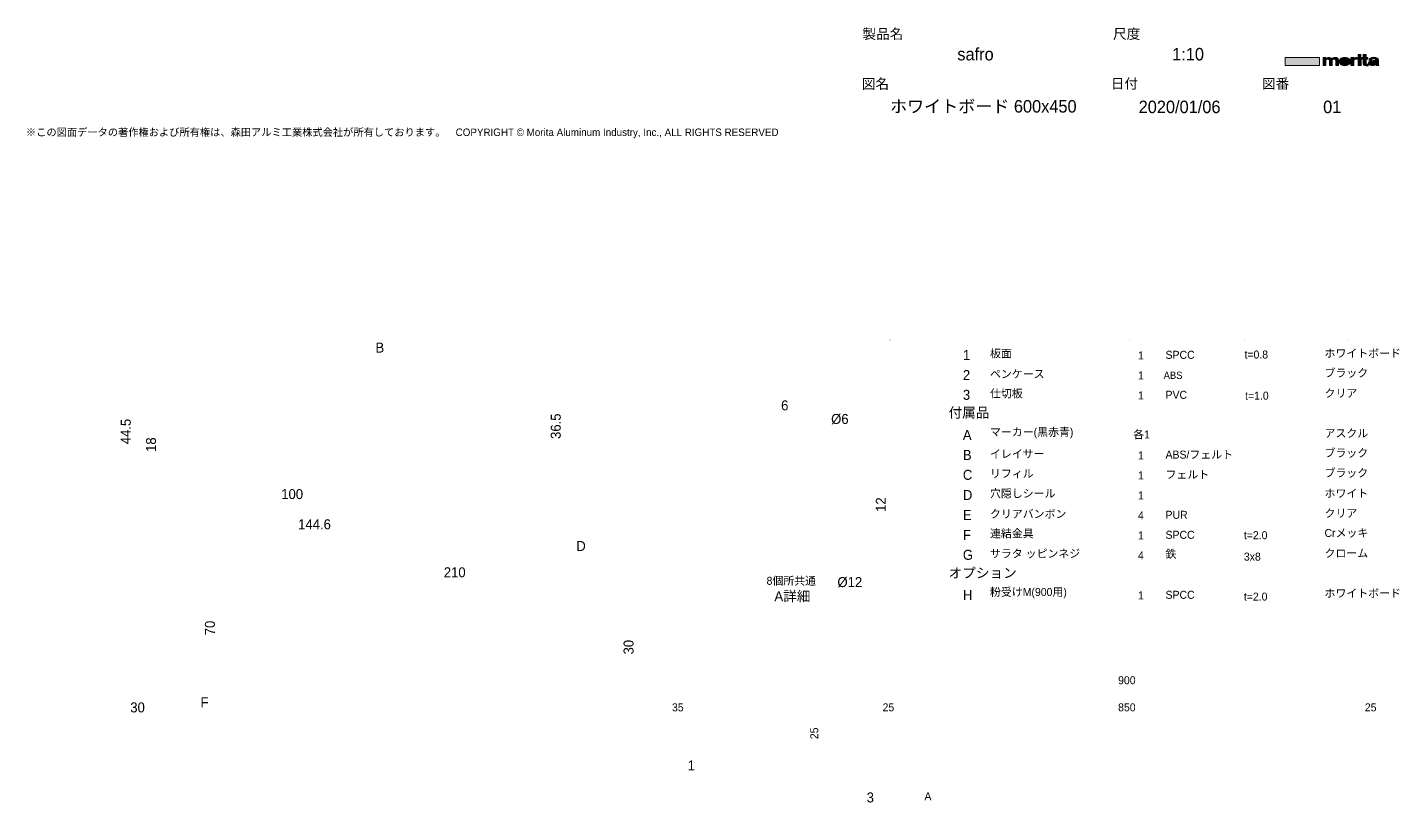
# Model space of a CAD drawing. Header units: millimetres. Extents: x 73 to 350, y -821 to 519.
# Drawn here: x 72.6 to 346.8, y 196.1 to 351.1 of the extents above; entities that cross this region are included whole.
import ezdxf

# ---------------------------------------------------------------- set-up
doc = ezdxf.new("R2010")
doc.units = ezdxf.units.MM
doc.header["$MEASUREMENT"] = 0
doc.layers.add('_U+672C_U+4F53', color=7, linetype='Continuous')

# ---------------------------------------------------------------- blocks, each defined once
blk = doc.blocks.new('block 57')
at = {"color": 7, "insert": (72.28, 328.98), "char_height": 1.49914, "attachment_point": 7}
blk.add_mtext('\\fMS PGothic|b0|i0|c0|p34;\\W1;※この図面データの著作権および所有権は、森田アルミ工業株式会社が所有しております。\u3000COPYRIGHT © Morita Aluminum Industry, Inc., ALL RIGHTS RESERVED', dxfattribs=at)
blk = doc.blocks.new('block 58')
at = {"color": 7, "insert": (289.56, 348.63), "char_height": 2, "attachment_point": 7}
blk.add_mtext('\\fMS PGothic|b0|i0|c0|p34;\\W1;尺度', dxfattribs=at)
blk = doc.blocks.new('block 59')
at = {"color": 7, "insert": (289.12, 338.69), "char_height": 2, "attachment_point": 7}
blk.add_mtext('\\fMS PGothic|b0|i0|c0|p34;\\W1;日付', dxfattribs=at)
blk = doc.blocks.new('block 60')
at = {"color": 7, "insert": (319.34, 338.67), "char_height": 2, "attachment_point": 7}
blk.add_mtext('\\fMS PGothic|b0|i0|c0|p34;\\W1;図番', dxfattribs=at)
blk = doc.blocks.new('block 61')
at = {"color": 7, "insert": (239.34, 338.65), "char_height": 2, "attachment_point": 7}
blk.add_mtext('\\fMS PGothic|b0|i0|c0|p34;\\W1;図名', dxfattribs=at)
blk = doc.blocks.new('block 62')
at = {"color": 7, "insert": (239.47, 348.63), "char_height": 2, "attachment_point": 7}
blk.add_mtext('\\fMS PGothic|b0|i0|c0|p34;\\W1;製品名', dxfattribs=at)
blk = doc.blocks.new('block 63')
at = {"color": 7, "insert": (301.38, 344.51), "char_height": 2.5, "attachment_point": 7}
blk.add_mtext('\\fMS PGothic|b0|i0|c0|p34;\\W1;1:10', dxfattribs=at)
blk = doc.blocks.new('block 64')
at = {"color": 7, "insert": (294.68, 333.97), "char_height": 2.5, "attachment_point": 7}
blk.add_mtext('\\fMS PGothic|b0|i0|c0|p34;\\W1;2020/01/06', dxfattribs=at)
blk = doc.blocks.new('block 65')
at = {"color": 7, "insert": (331.56, 333.97), "char_height": 2.5, "attachment_point": 7}
blk.add_mtext('\\fMS PGothic|b0|i0|c0|p34;\\W1;01', dxfattribs=at)
blk = doc.blocks.new('block 66')
at = {"color": 7, "insert": (258.44, 344.52), "char_height": 2.5, "attachment_point": 7}
blk.add_mtext('\\fMS PGothic|b0|i0|c0|p34;\\W1;safro', dxfattribs=at)
blk = doc.blocks.new('block 67')
at = {"color": 7, "insert": (244.99, 333.97), "char_height": 2.4977, "attachment_point": 7}
blk.add_mtext('\\fMS PGothic|b0|i0|c0|p34;\\W1;ホワイトボード 600x450', dxfattribs=at)
blk = doc.blocks.new('block 68')
at = {"layer": '_U+672C_U+4F53', "color": 7, "insert": (256.68, 240.89), "char_height": 2, "attachment_point": 7}
blk.add_mtext('\\fMS PGothic|b0|i0|c0|p34;\\W1;オプション', dxfattribs=at)
blk = doc.blocks.new('block 69')
at = {"layer": '_U+672C_U+4F53', "color": 7, "insert": (220.31, 239.48), "char_height": 1.6, "attachment_point": 7}
blk.add_mtext('\\fMS PGothic|b0|i0|c0|p34;\\W1;8個所共通', dxfattribs=at)
blk = doc.blocks.new('block 70')
at = {"layer": '_U+672C_U+4F53', "color": 7, "insert": (294.55, 236.74), "char_height": 1.6, "attachment_point": 7}
blk.add_mtext('\\fMS PGothic|b0|i0|c0|p34;\\W1;1', dxfattribs=at)
blk = doc.blocks.new('block 71')
at = {"layer": '_U+672C_U+4F53', "color": 7, "insert": (331.84, 237.07), "char_height": 1.6, "attachment_point": 7}
blk.add_mtext('\\fMS PGothic|b0|i0|c0|p34;\\W1;ホワイトボード', dxfattribs=at)
blk = doc.blocks.new('block 72')
at = {"layer": '_U+672C_U+4F53', "color": 7, "insert": (315.72, 236.48), "char_height": 1.6, "attachment_point": 7}
blk.add_mtext('\\fMS PGothic|b0|i0|c0|p34;\\W1;t=2.0', dxfattribs=at)
blk = doc.blocks.new('block 73')
at = {"layer": '_U+672C_U+4F53', "color": 7, "insert": (300.06, 236.84), "char_height": 1.6, "attachment_point": 7}
blk.add_mtext('\\fMS PGothic|b0|i0|c0|p34;\\W1;SPCC', dxfattribs=at)
blk = doc.blocks.new('block 74')
at = {"layer": '_U+672C_U+4F53', "color": 7, "insert": (264.97, 236.94), "char_height": 1.6, "attachment_point": 7}
blk.add_mtext('\\fMS PGothic|b0|i0|c0|p34;\\W1;粉受けM(900用)', dxfattribs=at)
blk = doc.blocks.new('block 75')
at = {"layer": '_U+672C_U+4F53', "color": 7, "insert": (259.55, 236.63), "char_height": 2, "attachment_point": 7}
blk.add_mtext('\\fMS PGothic|b0|i0|c0|p34;\\W1;H', dxfattribs=at)
blk = doc.blocks.new('block 76')
at = {"layer": '_U+672C_U+4F53', "color": 7, "insert": (315.96, 276.67), "char_height": 1.6, "attachment_point": 7}
blk.add_mtext('\\fMS PGothic|b0|i0|c0|p34;\\W1;t=1.0', dxfattribs=at)
blk = doc.blocks.new('block 77')
at = {"layer": '_U+672C_U+4F53', "color": 7, "insert": (300.06, 244.84), "char_height": 1.6, "attachment_point": 7}
blk.add_mtext('\\fMS PGothic|b0|i0|c0|p34;\\W1;鉄', dxfattribs=at)
blk = doc.blocks.new('block 78')
at = {"layer": '_U+672C_U+4F53', "color": 7, "insert": (331.84, 257.07), "char_height": 1.6, "attachment_point": 7}
blk.add_mtext('\\fMS PGothic|b0|i0|c0|p34;\\W1;ホワイト', dxfattribs=at)
blk = doc.blocks.new('block 79')
at = {"layer": '_U+672C_U+4F53', "color": 7, "insert": (331.84, 269.07), "char_height": 1.6, "attachment_point": 7}
blk.add_mtext('\\fMS PGothic|b0|i0|c0|p34;\\W1;アスクル', dxfattribs=at)
blk = doc.blocks.new('block 80')
at = {"layer": '_U+672C_U+4F53', "color": 7, "insert": (331.84, 261.07), "char_height": 1.6, "attachment_point": 7}
blk.add_mtext('\\fMS PGothic|b0|i0|c0|p34;\\W1;ブラック', dxfattribs=at)
blk = doc.blocks.new('block 81')
at = {"layer": '_U+672C_U+4F53', "color": 7, "insert": (331.84, 265.07), "char_height": 1.6, "attachment_point": 7}
blk.add_mtext('\\fMS PGothic|b0|i0|c0|p34;\\W1;ブラック', dxfattribs=at)
blk = doc.blocks.new('block 82')
at = {"layer": '_U+672C_U+4F53', "color": 7, "insert": (331.84, 281.07), "char_height": 1.6, "attachment_point": 7}
blk.add_mtext('\\fMS PGothic|b0|i0|c0|p34;\\W1;ブラック', dxfattribs=at)
blk = doc.blocks.new('block 83')
at = {"layer": '_U+672C_U+4F53', "color": 7, "insert": (331.84, 285.07), "char_height": 1.6, "attachment_point": 7}
blk.add_mtext('\\fMS PGothic|b0|i0|c0|p34;\\W1;ホワイトボード', dxfattribs=at)
blk = doc.blocks.new('block 84')
at = {"layer": '_U+672C_U+4F53', "color": 7, "insert": (315.72, 244.48), "char_height": 1.6, "attachment_point": 7}
blk.add_mtext('\\fMS PGothic|b0|i0|c0|p34;\\W1;3x8', dxfattribs=at)
blk = doc.blocks.new('block 85')
at = {"layer": '_U+672C_U+4F53', "color": 7, "insert": (315.72, 248.76), "char_height": 1.6, "attachment_point": 7}
blk.add_mtext('\\fMS PGothic|b0|i0|c0|p34;\\W1;t=2.0', dxfattribs=at)
blk = doc.blocks.new('block 86')
at = {"layer": '_U+672C_U+4F53', "color": 7, "insert": (331.84, 245.07), "char_height": 1.6, "attachment_point": 7}
blk.add_mtext('\\fMS PGothic|b0|i0|c0|p34;\\W1;クローム', dxfattribs=at)
blk = doc.blocks.new('block 87')
at = {"layer": '_U+672C_U+4F53', "color": 7, "insert": (331.84, 249.07), "char_height": 1.6, "attachment_point": 7}
blk.add_mtext('\\fMS PGothic|b0|i0|c0|p34;\\W1;Crメッキ', dxfattribs=at)
blk = doc.blocks.new('block 88')
at = {"layer": '_U+672C_U+4F53', "color": 7, "insert": (315.84, 284.9), "char_height": 1.6, "attachment_point": 7}
blk.add_mtext('\\fMS PGothic|b0|i0|c0|p34;\\W1;t=0.8', dxfattribs=at)
blk = doc.blocks.new('block 89')
at = {"layer": '_U+672C_U+4F53', "color": 7, "insert": (300.06, 248.84), "char_height": 1.6, "attachment_point": 7}
blk.add_mtext('\\fMS PGothic|b0|i0|c0|p34;\\W1;SPCC', dxfattribs=at)
blk = doc.blocks.new('block 90')
at = {"layer": '_U+672C_U+4F53', "color": 7, "insert": (331.84, 253.07), "char_height": 1.6, "attachment_point": 7}
blk.add_mtext('\\fMS PGothic|b0|i0|c0|p34;\\W1;クリア', dxfattribs=at)
blk = doc.blocks.new('block 91')
at = {"layer": '_U+672C_U+4F53', "color": 7, "insert": (331.84, 277.07), "char_height": 1.6, "attachment_point": 7}
blk.add_mtext('\\fMS PGothic|b0|i0|c0|p34;\\W1;クリア', dxfattribs=at)
blk = doc.blocks.new('block 92')
at = {"layer": '_U+672C_U+4F53', "color": 7, "insert": (300.06, 252.84), "char_height": 1.6, "attachment_point": 7}
blk.add_mtext('\\fMS PGothic|b0|i0|c0|p34;\\W1;PUR', dxfattribs=at)
blk = doc.blocks.new('block 93')
at = {"layer": '_U+672C_U+4F53', "color": 7, "insert": (300.06, 260.84), "char_height": 1.6, "attachment_point": 7}
blk.add_mtext('\\fMS PGothic|b0|i0|c0|p34;\\W1;フェルト', dxfattribs=at)
blk = doc.blocks.new('block 94')
at = {"layer": '_U+672C_U+4F53', "color": 7, "insert": (300.06, 264.84), "char_height": 1.6, "attachment_point": 7}
blk.add_mtext('\\fMS PGothic|b0|i0|c0|p34;\\W1;ABS/フェルト', dxfattribs=at)
blk = doc.blocks.new('block 95')
at = {"layer": '_U+672C_U+4F53', "color": 7, "insert": (294.55, 244.74), "char_height": 1.6, "attachment_point": 7}
blk.add_mtext('\\fMS PGothic|b0|i0|c0|p34;\\W1;4', dxfattribs=at)
blk = doc.blocks.new('block 96')
at = {"layer": '_U+672C_U+4F53', "color": 7, "insert": (294.55, 248.74), "char_height": 1.6, "attachment_point": 7}
blk.add_mtext('\\fMS PGothic|b0|i0|c0|p34;\\W1;1', dxfattribs=at)
blk = doc.blocks.new('block 97')
at = {"layer": '_U+672C_U+4F53', "color": 7, "insert": (294.55, 252.74), "char_height": 1.6, "attachment_point": 7}
blk.add_mtext('\\fMS PGothic|b0|i0|c0|p34;\\W1;4', dxfattribs=at)
blk = doc.blocks.new('block 98')
at = {"layer": '_U+672C_U+4F53', "color": 7, "insert": (294.55, 256.74), "char_height": 1.6, "attachment_point": 7}
blk.add_mtext('\\fMS PGothic|b0|i0|c0|p34;\\W1;1', dxfattribs=at)
blk = doc.blocks.new('block 99')
at = {"layer": '_U+672C_U+4F53', "color": 7, "insert": (294.55, 260.74), "char_height": 1.6, "attachment_point": 7}
blk.add_mtext('\\fMS PGothic|b0|i0|c0|p34;\\W1;1', dxfattribs=at)
blk = doc.blocks.new('block 100')
at = {"layer": '_U+672C_U+4F53', "color": 7, "insert": (294.55, 264.74), "char_height": 1.6, "attachment_point": 7}
blk.add_mtext('\\fMS PGothic|b0|i0|c0|p34;\\W1;1', dxfattribs=at)
blk = doc.blocks.new('block 101')
at = {"layer": '_U+672C_U+4F53', "color": 7, "insert": (293.6, 268.74), "char_height": 1.6, "attachment_point": 7}
blk.add_mtext('\\fMS PGothic|b0|i0|c0|p34;\\W1;各1', dxfattribs=at)
blk = doc.blocks.new('block 102')
at = {"layer": '_U+672C_U+4F53', "color": 7, "insert": (259.55, 244.63), "char_height": 2, "attachment_point": 7}
blk.add_mtext('\\fMS PGothic|b0|i0|c0|p34;\\W1;G', dxfattribs=at)
blk = doc.blocks.new('block 103')
at = {"layer": '_U+672C_U+4F53', "color": 7, "insert": (259.55, 248.63), "char_height": 2, "attachment_point": 7}
blk.add_mtext('\\fMS PGothic|b0|i0|c0|p34;\\W1;F', dxfattribs=at)
blk = doc.blocks.new('block 104')
at = {"layer": '_U+672C_U+4F53', "color": 7, "insert": (264.97, 244.94), "char_height": 1.6, "attachment_point": 7}
blk.add_mtext('\\fMS PGothic|b0|i0|c0|p34;\\W1;サラタ ッピンネジ', dxfattribs=at)
blk = doc.blocks.new('block 105')
at = {"layer": '_U+672C_U+4F53', "color": 7, "insert": (264.97, 248.94), "char_height": 1.6, "attachment_point": 7}
blk.add_mtext('\\fMS PGothic|b0|i0|c0|p34;\\W1;連結金具', dxfattribs=at)
blk = doc.blocks.new('block 106')
at = {"layer": '_U+672C_U+4F53', "color": 7, "insert": (259.55, 252.63), "char_height": 2, "attachment_point": 7}
blk.add_mtext('\\fMS PGothic|b0|i0|c0|p34;\\W1;E', dxfattribs=at)
blk = doc.blocks.new('block 107')
at = {"layer": '_U+672C_U+4F53', "color": 7, "insert": (259.55, 256.63), "char_height": 2, "attachment_point": 7}
blk.add_mtext('\\fMS PGothic|b0|i0|c0|p34;\\W1;D', dxfattribs=at)
blk = doc.blocks.new('block 108')
at = {"layer": '_U+672C_U+4F53', "color": 7, "insert": (259.55, 260.63), "char_height": 2, "attachment_point": 7}
blk.add_mtext('\\fMS PGothic|b0|i0|c0|p34;\\W1;C', dxfattribs=at)
blk = doc.blocks.new('block 109')
at = {"layer": '_U+672C_U+4F53', "color": 7, "insert": (264.97, 252.94), "char_height": 1.6, "attachment_point": 7}
blk.add_mtext('\\fMS PGothic|b0|i0|c0|p34;\\W1;クリアバンボン', dxfattribs=at)
blk = doc.blocks.new('block 110')
at = {"layer": '_U+672C_U+4F53', "color": 7, "insert": (264.97, 256.94), "char_height": 1.6, "attachment_point": 7}
blk.add_mtext('\\fMS PGothic|b0|i0|c0|p34;\\W1;穴隠しシール', dxfattribs=at)
blk = doc.blocks.new('block 111')
at = {"layer": '_U+672C_U+4F53', "color": 7, "insert": (264.97, 260.94), "char_height": 1.6, "attachment_point": 7}
blk.add_mtext('\\fMS PGothic|b0|i0|c0|p34;\\W1;リフィル', dxfattribs=at)
blk = doc.blocks.new('block 112')
at = {"layer": '_U+672C_U+4F53', "color": 7, "insert": (264.97, 264.94), "char_height": 1.6, "attachment_point": 7}
blk.add_mtext('\\fMS PGothic|b0|i0|c0|p34;\\W1;イレイサー', dxfattribs=at)
blk = doc.blocks.new('block 113')
at = {"layer": '_U+672C_U+4F53', "color": 7, "insert": (259.55, 264.63), "char_height": 2, "attachment_point": 7}
blk.add_mtext('\\fMS PGothic|b0|i0|c0|p34;\\W1;B', dxfattribs=at)
blk = doc.blocks.new('block 114')
at = {"layer": '_U+672C_U+4F53', "color": 7, "insert": (264.97, 268.94), "char_height": 1.6, "attachment_point": 7}
blk.add_mtext('\\fMS PGothic|b0|i0|c0|p34;\\W1;マーカー(黒赤青)', dxfattribs=at)
blk = doc.blocks.new('block 115')
at = {"layer": '_U+672C_U+4F53', "color": 7, "insert": (259.55, 268.63), "char_height": 2, "attachment_point": 7}
blk.add_mtext('\\fMS PGothic|b0|i0|c0|p34;\\W1;A', dxfattribs=at)
blk = doc.blocks.new('block 116')
at = {"layer": '_U+672C_U+4F53', "color": 7, "insert": (256.68, 272.89), "char_height": 2, "attachment_point": 7}
blk.add_mtext('\\fMS PGothic|b0|i0|c0|p34;\\W1;付属品', dxfattribs=at)
blk = doc.blocks.new('block 117')
at = {"layer": '_U+672C_U+4F53', "color": 7, "insert": (300.06, 276.84), "char_height": 1.6, "attachment_point": 7}
blk.add_mtext('\\fMS PGothic|b0|i0|c0|p34;\\W1;PVC', dxfattribs=at)
blk = doc.blocks.new('block 118')
at = {"layer": '_U+672C_U+4F53', "color": 7, "insert": (294.55, 276.74), "char_height": 1.6, "attachment_point": 7}
blk.add_mtext('\\fMS PGothic|b0|i0|c0|p34;\\W1;1', dxfattribs=at)
blk = doc.blocks.new('block 119')
at = {"layer": '_U+672C_U+4F53', "color": 7, "insert": (264.97, 276.94), "char_height": 1.6, "attachment_point": 7}
blk.add_mtext('\\fMS PGothic|b0|i0|c0|p34;\\W1;仕切板', dxfattribs=at)
blk = doc.blocks.new('block 120')
at = {"layer": '_U+672C_U+4F53', "color": 7, "insert": (299.68, 280.83), "char_height": 1.44, "attachment_point": 7}
blk.add_mtext('\\fMS PGothic|b0|i0|c0|p34;\\W1;ABS', dxfattribs=at)
blk = doc.blocks.new('block 121')
at = {"layer": '_U+672C_U+4F53', "color": 7, "insert": (264.97, 280.94), "char_height": 1.6, "attachment_point": 7}
blk.add_mtext('\\fMS PGothic|b0|i0|c0|p34;\\W1;ペンケース', dxfattribs=at)
blk = doc.blocks.new('block 122')
at = {"layer": '_U+672C_U+4F53', "color": 7, "insert": (264.97, 284.94), "char_height": 1.6, "attachment_point": 7}
blk.add_mtext('\\fMS PGothic|b0|i0|c0|p34;\\W1;板面', dxfattribs=at)
blk = doc.blocks.new('block 123')
at = {"layer": '_U+672C_U+4F53', "color": 7, "insert": (294.55, 284.74), "char_height": 1.6, "attachment_point": 7}
blk.add_mtext('\\fMS PGothic|b0|i0|c0|p34;\\W1;1', dxfattribs=at)
blk = doc.blocks.new('block 124')
at = {"layer": '_U+672C_U+4F53', "color": 7, "insert": (300.06, 284.84), "char_height": 1.6, "attachment_point": 7}
blk.add_mtext('\\fMS PGothic|b0|i0|c0|p34;\\W1;SPCC', dxfattribs=at)
blk = doc.blocks.new('block 125')
at = {"layer": '_U+672C_U+4F53', "color": 7, "insert": (294.55, 280.74), "char_height": 1.6, "attachment_point": 7}
blk.add_mtext('\\fMS PGothic|b0|i0|c0|p34;\\W1;1', dxfattribs=at)
blk = doc.blocks.new('block 126')
at = {"layer": '_U+672C_U+4F53', "color": 7, "insert": (259.55, 276.63), "char_height": 2, "attachment_point": 7}
blk.add_mtext('\\fMS PGothic|b0|i0|c0|p34;\\W1;3', dxfattribs=at)
blk = doc.blocks.new('block 127')
at = {"layer": '_U+672C_U+4F53', "color": 7, "insert": (259.55, 280.63), "char_height": 2, "attachment_point": 7}
blk.add_mtext('\\fMS PGothic|b0|i0|c0|p34;\\W1;2', dxfattribs=at)
blk = doc.blocks.new('block 128')
at = {"layer": '_U+672C_U+4F53', "color": 7, "insert": (259.55, 284.63), "char_height": 2, "attachment_point": 7}
blk.add_mtext('\\fMS PGothic|b0|i0|c0|p34;\\W1;1', dxfattribs=at)
blk = doc.blocks.new('block 129')
at = {"layer": '_U+672C_U+4F53', "color": 7, "insert": (336.29, 288.7), "char_height": 0.0787, "attachment_point": 7}
blk.add_mtext('\\fMS PGothic|b0|i0|c0|p34;\\W1;備 考', dxfattribs=at)
blk = doc.blocks.new('block 130')
at = {"layer": '_U+672C_U+4F53', "color": 7, "insert": (315.63, 288.68), "char_height": 0.0787, "attachment_point": 7}
blk.add_mtext('\\fMS PGothic|b0|i0|c0|p34;\\W1;寸法,呼び方', dxfattribs=at)
blk = doc.blocks.new('block 131')
at = {"layer": '_U+672C_U+4F53', "color": 7, "insert": (303.24, 288.62), "char_height": 0.0787, "attachment_point": 7}
blk.add_mtext('\\fMS PGothic|b0|i0|c0|p34;\\W1;材 質', dxfattribs=at)
blk = doc.blocks.new('block 132')
at = {"layer": '_U+672C_U+4F53', "color": 7, "insert": (257.97, 288.56), "char_height": 0.0787, "attachment_point": 7}
blk.add_mtext('\\fMS PGothic|b0|i0|c0|p34;\\W1;品番', dxfattribs=at)
blk = doc.blocks.new('block 133')
at = {"layer": '_U+672C_U+4F53', "color": 7, "insert": (292.82, 288.64), "char_height": 0.0787, "attachment_point": 7}
blk.add_mtext('\\fMS PGothic|b0|i0|c0|p34;\\W1;数量', dxfattribs=at)
blk = doc.blocks.new('block 134')
at = {"layer": '_U+672C_U+4F53', "color": 7, "insert": (272.24, 288.6), "char_height": 0.0787, "attachment_point": 7}
blk.add_mtext('\\fMS PGothic|b0|i0|c0|p34;\\W1;品   名', dxfattribs=at)
blk = doc.blocks.new('block 135')
at = {"layer": '_U+672C_U+4F53', "color": 7, "insert": (244.8, 288.59), "char_height": 0.0787, "attachment_point": 7}
blk.add_mtext('\\fMS PGothic|b0|i0|c0|p34;\\W1;図 番', dxfattribs=at)
blk = doc.blocks.new('block 136')
at = {"layer": '_U+672C_U+4F53', "color": 7, "insert": (251.87, 196.57), "char_height": 1.6, "attachment_point": 7}
blk.add_mtext('\\fMS PGothic|b0|i0|c0|p34;\\W1;A', dxfattribs=at)
blk = doc.blocks.new('block 137')
at = {"layer": '_U+672C_U+4F53', "color": 7, "insert": (221.88, 236.17), "char_height": 2, "attachment_point": 7}
blk.add_mtext('\\fMS PGothic|b0|i0|c0|p34;\\W1;A詳細', dxfattribs=at)
blk = doc.blocks.new('block 140')
at = {"layer": '_U+672C_U+4F53', "color": 7, "insert": (240.32, 196.1), "char_height": 2, "attachment_point": 7}
blk.add_mtext('\\fMS PGothic|b0|i0|c0|p34;\\W1;3', dxfattribs=at)
blk = doc.blocks.new('block 142')
at = {"layer": '_U+672C_U+4F53', "color": 7, "insert": (204.53, 202.53), "char_height": 2, "attachment_point": 7}
blk.add_mtext('\\fMS PGothic|b0|i0|c0|p34;\\W1;1', dxfattribs=at)
blk = doc.blocks.new('block 143')
at = {"layer": '_U+672C_U+4F53', "color": 7, "insert": (142.14, 286.11), "char_height": 2, "attachment_point": 7}
blk.add_mtext('\\fMS PGothic|b0|i0|c0|p34;\\W1;B', dxfattribs=at)
blk = doc.blocks.new('block 144')
at = {"layer": '_U+672C_U+4F53', "color": 7, "insert": (182.28, 246.42), "char_height": 2, "attachment_point": 7}
blk.add_mtext('\\fMS PGothic|b0|i0|c0|p34;\\W1;D', dxfattribs=at)
blk = doc.blocks.new('block 145')
at = {"layer": '_U+672C_U+4F53', "color": 7, "insert": (107.17, 215.17), "char_height": 2, "attachment_point": 7}
blk.add_mtext('\\fMS PGothic|b0|i0|c0|p34;\\W1;F', dxfattribs=at)
blk = doc.blocks.new('block 147')
at = {"layer": '_U+672C_U+4F53', "color": 7, "insert": (201.41, 214.33), "char_height": 1.6, "attachment_point": 7}
blk.add_mtext('\\fMS PGothic|b0|i0|c0|p34;\\W1;35', dxfattribs=at)
blk = doc.blocks.new('block 154')
at = {"layer": '_U+672C_U+4F53', "color": 7, "insert": (230.67, 208.79), "char_height": 1.6, "attachment_point": 7, "rotation": 90}
blk.add_mtext('\\fMS PGothic|b0|i0|c0|p34;\\W1;25', dxfattribs=at)
blk = doc.blocks.new('block 155')
at = {"layer": '_U+672C_U+4F53', "color": 7, "insert": (339.9, 214.33), "char_height": 1.6, "attachment_point": 7}
blk.add_mtext('\\fMS PGothic|b0|i0|c0|p34;\\W1;25', dxfattribs=at)
blk = doc.blocks.new('block 156')
at = {"layer": '_U+672C_U+4F53', "color": 7, "insert": (290.58, 214.33), "char_height": 1.6, "attachment_point": 7}
blk.add_mtext('\\fMS PGothic|b0|i0|c0|p34;\\W1;850', dxfattribs=at)
blk = doc.blocks.new('block 157')
at = {"layer": '_U+672C_U+4F53', "color": 7, "insert": (243.5, 214.33), "char_height": 1.6, "attachment_point": 7}
blk.add_mtext('\\fMS PGothic|b0|i0|c0|p34;\\W1;25', dxfattribs=at)
blk = doc.blocks.new('block 158')
at = {"layer": '_U+672C_U+4F53', "color": 7, "insert": (290.58, 219.75), "char_height": 1.6, "attachment_point": 7}
blk.add_mtext('\\fMS PGothic|b0|i0|c0|p34;\\W1;900', dxfattribs=at)
blk = doc.blocks.new('block 159')
at = {"layer": '_U+672C_U+4F53', "color": 7, "insert": (234.48, 239.13), "char_height": 2, "attachment_point": 7}
blk.add_mtext('\\fMS PGothic|b0|i0|c0|p34;\\W1;Ø12', dxfattribs=at)
blk = doc.blocks.new('block 160')
at = {"layer": '_U+672C_U+4F53', "color": 7, "insert": (233.22, 271.76), "char_height": 2, "attachment_point": 7}
blk.add_mtext('\\fMS PGothic|b0|i0|c0|p34;\\W1;Ø6', dxfattribs=at)
blk = doc.blocks.new('block 161')
at = {"layer": '_U+672C_U+4F53', "color": 7, "insert": (244.15, 254.25), "char_height": 2, "attachment_point": 7, "rotation": 90}
blk.add_mtext('\\fMS PGothic|b0|i0|c0|p34;\\W1;12', dxfattribs=at)
blk = doc.blocks.new('block 162')
at = {"layer": '_U+672C_U+4F53', "color": 7, "insert": (223.22, 274.52), "char_height": 2, "attachment_point": 7}
blk.add_mtext('\\fMS PGothic|b0|i0|c0|p34;\\W1;6', dxfattribs=at)
blk = doc.blocks.new('block 163')
at = {"layer": '_U+672C_U+4F53', "color": 7, "insert": (93.25, 267.77), "char_height": 2, "attachment_point": 7, "rotation": 90}
blk.add_mtext('\\fMS PGothic|b0|i0|c0|p34;\\W1;44.5', dxfattribs=at)
blk = doc.blocks.new('block 164')
at = {"layer": '_U+672C_U+4F53', "color": 7, "insert": (98.29, 266.24), "char_height": 2, "attachment_point": 7, "rotation": 90}
blk.add_mtext('\\fMS PGothic|b0|i0|c0|p34;\\W1;18', dxfattribs=at)
blk = doc.blocks.new('block 165')
at = {"layer": '_U+672C_U+4F53', "color": 7, "insert": (179.2, 268.84), "char_height": 2, "attachment_point": 7, "rotation": 90}
blk.add_mtext('\\fMS PGothic|b0|i0|c0|p34;\\W1;36.5', dxfattribs=at)
blk = doc.blocks.new('block 166')
at = {"layer": '_U+672C_U+4F53', "color": 7, "insert": (93.13, 214.11), "char_height": 2, "attachment_point": 7}
blk.add_mtext('\\fMS PGothic|b0|i0|c0|p34;\\W1;30', dxfattribs=at)
blk = doc.blocks.new('block 167')
at = {"layer": '_U+672C_U+4F53', "color": 7, "insert": (110.07, 229.57), "char_height": 2, "attachment_point": 7, "rotation": 90}
blk.add_mtext('\\fMS PGothic|b0|i0|c0|p34;\\W1;70', dxfattribs=at)
blk = doc.blocks.new('block 168')
at = {"layer": '_U+672C_U+4F53', "color": 7, "insert": (193.75, 225.73), "char_height": 2, "attachment_point": 7, "rotation": 90}
blk.add_mtext('\\fMS PGothic|b0|i0|c0|p34;\\W1;30', dxfattribs=at)
blk = doc.blocks.new('block 169')
at = {"layer": '_U+672C_U+4F53', "color": 7, "insert": (155.79, 241.14), "char_height": 2, "attachment_point": 7}
blk.add_mtext('\\fMS PGothic|b0|i0|c0|p34;\\W1;210', dxfattribs=at)
blk = doc.blocks.new('block 170')
at = {"layer": '_U+672C_U+4F53', "color": 7, "insert": (126.68, 250.74), "char_height": 2, "attachment_point": 7}
blk.add_mtext('\\fMS PGothic|b0|i0|c0|p34;\\W1;144.6', dxfattribs=at)
blk = doc.blocks.new('block 171')
at = {"layer": '_U+672C_U+4F53', "color": 7, "insert": (123.3, 256.78), "char_height": 2, "attachment_point": 7}
blk.add_mtext('\\fMS PGothic|b0|i0|c0|p34;\\W1;100', dxfattribs=at)
blk = doc.blocks.new('block 638')
at = {"layer": '_U+672C_U+4F53'}
h = blk.add_hatch(color=7, dxfattribs=at)
h.dxf.hatch_style = 2
edge = h.paths.add_edge_path()
edge.add_spline(control_points=[(339.06, 345.71), (339.01, 345.74), (338.94, 345.75), (338.85, 345.75), (338.76, 345.75), (338.7, 345.74), (338.64, 345.71), (338.58, 345.67), (338.55, 345.61), (338.55, 345.52), (338.55, 345.44), (338.58, 345.37), (338.64, 345.34), (338.7, 345.31), (338.76, 345.29), (338.85, 345.29), (338.94, 345.29), (339.01, 345.31), (339.06, 345.34), (339.12, 345.37), (339.15, 345.44), (339.15, 345.52), (339.15, 345.61), (339.12, 345.67), (339.06, 345.71)], knot_values=[0, 0, 0, 0, 1, 1, 1, 2, 2, 2, 3, 3, 3, 4, 4, 4, 5, 5, 5, 6, 6, 6, 7, 7, 7, 8, 8, 8, 8], degree=3, periodic=1)
h = blk.add_hatch(color=7, dxfattribs=at)
h.dxf.hatch_style = 2
edge = h.paths.add_edge_path()
edge.add_spline(control_points=[(340.13, 343.92), (340.13, 343.92), (340.13, 344.81), (340.13, 344.81), (340.13, 344.81), (340.51, 344.81), (340.51, 344.81), (340.51, 344.81), (340.51, 345.13), (340.51, 345.13), (340.51, 345.13), (340.13, 345.13), (340.13, 345.13), (340.13, 345.13), (340.13, 345.74), (340.13, 345.74), (340.13, 345.74), (339.59, 345.74), (339.59, 345.74), (339.59, 345.74), (339.59, 345.13), (339.59, 345.13), (339.59, 345.13), (339.3, 345.13), (339.3, 345.13), (339.3, 345.13), (339.3, 344.81), (339.3, 344.81), (339.3, 344.81), (339.59, 344.81), (339.59, 344.81), (339.59, 344.81), (339.59, 343.83), (339.59, 343.83), (339.59, 343.72), (339.63, 343.63), (339.72, 343.58), (339.82, 343.53), (339.97, 343.5), (340.17, 343.5), (340.17, 343.5), (340.53, 343.5), (340.53, 343.5), (340.53, 343.5), (340.53, 343.83), (340.53, 343.83), (340.53, 343.83), (340.28, 343.83), (340.28, 343.83), (340.19, 343.83), (340.13, 343.86), (340.13, 343.92)], knot_values=[0, 0, 0, 0, 1, 1, 1, 2, 2, 2, 3, 3, 3, 4, 4, 4, 5, 5, 5, 6, 6, 6, 7, 7, 7, 8, 8, 8, 9, 9, 9, 10, 10, 10, 11, 11, 11, 12, 12, 12, 13, 13, 13, 14, 14, 14, 15, 15, 15, 16, 16, 16, 17, 17, 17, 17], degree=3, periodic=1)
h = blk.add_hatch(color=7, dxfattribs=at)
h.dxf.hatch_style = 2
h.paths.add_polyline_path([(323.95, 343.52), (330.83, 343.52), (330.83, 345.14), (323.95, 345.14)])
h = blk.add_hatch(color=7, dxfattribs=at)
h.dxf.hatch_style = 2
edge = h.paths.add_edge_path()
edge.add_spline(control_points=[(333.94, 345.16), (333.64, 345.16), (333.42, 345.07), (333.27, 344.89), (333.12, 345.07), (332.92, 345.16), (332.67, 345.16), (332.42, 345.16), (332.24, 345.08), (332.1, 344.92), (332.1, 344.92), (332.1, 345.14), (332.1, 345.14), (332.1, 345.14), (331.55, 345.14), (331.55, 345.14), (331.55, 345.14), (331.55, 343.52), (331.55, 343.52), (331.55, 343.52), (332.1, 343.52), (332.1, 343.52), (332.1, 343.52), (332.1, 344.44), (332.1, 344.44), (332.1, 344.56), (332.14, 344.66), (332.23, 344.73), (332.3, 344.78), (332.37, 344.81), (332.46, 344.81), (332.55, 344.81), (332.62, 344.79), (332.67, 344.76), (332.75, 344.71), (332.8, 344.63), (332.8, 344.52), (332.8, 344.52), (332.8, 343.52), (332.8, 343.52), (332.8, 343.52), (333.37, 343.52), (333.37, 343.52), (333.37, 343.52), (333.37, 344.44), (333.37, 344.44), (333.37, 344.58), (333.41, 344.68), (333.48, 344.73), (333.54, 344.78), (333.63, 344.81), (333.73, 344.81), (333.81, 344.81), (333.88, 344.79), (333.94, 344.76), (334.04, 344.71), (334.09, 344.63), (334.09, 344.52), (334.09, 344.52), (334.09, 343.52), (334.09, 343.52), (334.09, 343.52), (334.63, 343.52), (334.63, 343.52), (334.63, 343.52), (334.63, 344.63), (334.63, 344.63), (334.63, 344.98), (334.4, 345.16), (333.94, 345.16)], knot_values=[0, 0, 0, 0, 1, 1, 1, 2, 2, 2, 3, 3, 3, 4, 4, 4, 5, 5, 5, 6, 6, 6, 7, 7, 7, 8, 8, 8, 9, 9, 9, 10, 10, 10, 11, 11, 11, 12, 12, 12, 13, 13, 13, 14, 14, 14, 15, 15, 15, 16, 16, 16, 17, 17, 17, 18, 18, 18, 19, 19, 19, 20, 20, 20, 21, 21, 21, 22, 22, 22, 23, 23, 23, 23], degree=3, periodic=1)
h = blk.add_hatch(color=7, dxfattribs=at)
h.dxf.hatch_style = 2
edge = h.paths.add_edge_path()
edge.add_spline(control_points=[(336.57, 344.99), (336.35, 345.11), (336.1, 345.16), (335.81, 345.15), (335.47, 345.13), (335.21, 345.03), (335.03, 344.86), (334.87, 344.7), (334.79, 344.52), (334.79, 344.32), (334.79, 344.03), (334.92, 343.81), (335.18, 343.66), (335.39, 343.55), (335.62, 343.5), (335.89, 343.5), (336.15, 343.5), (336.38, 343.55), (336.58, 343.66), (336.84, 343.8), (336.96, 344.03), (336.96, 344.35), (336.96, 344.63), (336.83, 344.84), (336.57, 344.99)], knot_values=[0, 0, 0, 0, 1, 1, 1, 2, 2, 2, 3, 3, 3, 4, 4, 4, 5, 5, 5, 6, 6, 6, 7, 7, 7, 8, 8, 8, 8], degree=3, periodic=1)
edge = h.paths.add_edge_path()
edge.add_spline(control_points=[(336.26, 343.94), (336.16, 343.83), (336.01, 343.78), (335.81, 343.8), (335.64, 343.83), (335.53, 343.9), (335.45, 344.02), (335.39, 344.11), (335.36, 344.23), (335.37, 344.37), (335.39, 344.53), (335.45, 344.65), (335.56, 344.74), (335.65, 344.82), (335.76, 344.86), (335.9, 344.86), (336.09, 344.86), (336.23, 344.78), (336.32, 344.64), (336.38, 344.54), (336.41, 344.4), (336.39, 344.23), (336.37, 344.1), (336.32, 344.01), (336.26, 343.94)], knot_values=[0, 0, 0, 0, 1, 1, 1, 2, 2, 2, 3, 3, 3, 4, 4, 4, 5, 5, 5, 6, 6, 6, 7, 7, 7, 8, 8, 8, 8], degree=3, periodic=1)
h = blk.add_hatch(color=7, dxfattribs=at)
h.dxf.hatch_style = 2
edge = h.paths.add_edge_path()
edge.add_spline(control_points=[(335.9, 344.86), (335.76, 344.86), (335.65, 344.82), (335.56, 344.74), (335.45, 344.65), (335.39, 344.53), (335.37, 344.37), (335.36, 344.23), (335.39, 344.11), (335.45, 344.02), (335.53, 343.9), (335.64, 343.83), (335.81, 343.8), (336.01, 343.78), (336.16, 343.83), (336.26, 343.94), (336.32, 344.01), (336.37, 344.1), (336.39, 344.23), (336.41, 344.4), (336.38, 344.54), (336.32, 344.64), (336.23, 344.78), (336.09, 344.86), (335.9, 344.86)], knot_values=[0, 0, 0, 0, 1, 1, 1, 2, 2, 2, 3, 3, 3, 4, 4, 4, 5, 5, 5, 6, 6, 6, 7, 7, 7, 8, 8, 8, 8], degree=3, periodic=1)
h = blk.add_hatch(color=7, dxfattribs=at)
h.dxf.hatch_style = 2
edge = h.paths.add_edge_path()
edge.add_spline(control_points=[(337.68, 344.93), (337.68, 344.93), (337.68, 345.14), (337.68, 345.14), (337.68, 345.14), (337.12, 345.14), (337.12, 345.14), (337.12, 345.14), (337.12, 343.52), (337.12, 343.52), (337.12, 343.52), (337.68, 343.52), (337.68, 343.52), (337.68, 343.52), (337.68, 344.41), (337.68, 344.41), (337.68, 344.53), (337.74, 344.64), (337.86, 344.71), (337.97, 344.78), (338.12, 344.82), (338.29, 344.82), (338.29, 344.82), (338.39, 344.82), (338.39, 344.82), (338.39, 344.82), (338.39, 345.15), (338.39, 345.15), (338.27, 345.16), (338.16, 345.15), (338.06, 345.13), (337.93, 345.1), (337.8, 345.03), (337.68, 344.93)], knot_values=[0, 0, 0, 0, 1, 1, 1, 2, 2, 2, 3, 3, 3, 4, 4, 4, 5, 5, 5, 6, 6, 6, 7, 7, 7, 8, 8, 8, 9, 9, 9, 10, 10, 10, 11, 11, 11, 11], degree=3, periodic=1)
h = blk.add_hatch(color=7, dxfattribs=at)
h.dxf.hatch_style = 2
h.paths.add_polyline_path([(339.13, 345.13), (338.55, 345.13), (338.55, 343.52), (339.13, 343.52)])
h = blk.add_hatch(color=7, dxfattribs=at)
h.dxf.hatch_style = 2
edge = h.paths.add_edge_path()
edge.add_spline(control_points=[(341.16, 343.53), (341.49, 343.47), (341.8, 343.52), (342.09, 343.67), (342.09, 343.67), (342.14, 343.52), (342.14, 343.52), (342.14, 343.52), (342.71, 343.52), (342.71, 343.52), (342.65, 343.66), (342.62, 343.79), (342.62, 343.94), (342.62, 343.94), (342.62, 344.56), (342.62, 344.56), (342.62, 344.79), (342.54, 344.94), (342.37, 345.03), (342.21, 345.12), (341.98, 345.17), (341.69, 345.17), (341.4, 345.17), (341.17, 345.12), (341.01, 345.02), (340.83, 344.91), (340.73, 344.78), (340.71, 344.62), (340.71, 344.62), (341.26, 344.62), (341.26, 344.62), (341.27, 344.74), (341.33, 344.81), (341.42, 344.83), (341.55, 344.88), (341.69, 344.89), (341.85, 344.87), (341.98, 344.83), (342.05, 344.77), (342.05, 344.69), (342.05, 344.62), (341.99, 344.57), (341.86, 344.54), (341.76, 344.52), (341.59, 344.49), (341.33, 344.46), (340.8, 344.38), (340.57, 344.2), (340.61, 343.91), (340.65, 343.71), (340.83, 343.59), (341.16, 343.53)], knot_values=[0, 0, 0, 0, 1, 1, 1, 2, 2, 2, 3, 3, 3, 4, 4, 4, 5, 5, 5, 6, 6, 6, 7, 7, 7, 8, 8, 8, 9, 9, 9, 10, 10, 10, 11, 11, 11, 12, 12, 12, 13, 13, 13, 14, 14, 14, 15, 15, 15, 16, 16, 16, 17, 17, 17, 17], degree=3, periodic=1)
edge = h.paths.add_edge_path()
edge.add_spline(control_points=[(341.45, 344.2), (341.57, 344.23), (341.69, 344.26), (341.8, 344.28), (341.93, 344.3), (342.01, 344.33), (342.05, 344.35), (342.05, 344.35), (342.05, 344.14), (342.05, 344.14), (342.05, 344.07), (342.01, 343.99), (341.94, 343.92), (341.85, 343.84), (341.73, 343.79), (341.56, 343.79), (341.33, 343.77), (341.2, 343.82), (341.16, 343.93), (341.14, 344.05), (341.23, 344.14), (341.45, 344.2)], knot_values=[0, 0, 0, 0, 1, 1, 1, 2, 2, 2, 3, 3, 3, 4, 4, 4, 5, 5, 5, 6, 6, 6, 7, 7, 7, 7], degree=3, periodic=1)
h = blk.add_hatch(color=7, dxfattribs=at)
h.dxf.hatch_style = 2
edge = h.paths.add_edge_path()
edge.add_spline(control_points=[(341.56, 343.79), (341.73, 343.79), (341.85, 343.84), (341.94, 343.92), (342.01, 343.99), (342.05, 344.07), (342.05, 344.14), (342.05, 344.14), (342.05, 344.35), (342.05, 344.35), (342.01, 344.33), (341.93, 344.3), (341.8, 344.28), (341.69, 344.26), (341.57, 344.23), (341.45, 344.2), (341.23, 344.14), (341.14, 344.05), (341.16, 343.93), (341.2, 343.82), (341.33, 343.77), (341.56, 343.79)], knot_values=[0, 0, 0, 0, 1, 1, 1, 2, 2, 2, 3, 3, 3, 4, 4, 4, 5, 5, 5, 6, 6, 6, 7, 7, 7, 7], degree=3, periodic=1)
at = {"layer": '_U+672C_U+4F53', "lineweight": 0}
for points in [[(323.95, 343.52), (330.83, 343.52), (330.83, 345.14), (323.95, 345.14), (323.95, 343.52)], [(339.13, 345.13), (338.55, 345.13), (338.55, 343.52), (339.13, 343.52), (339.13, 345.13)]]:
    blk.add_lwpolyline(points, dxfattribs=at)
for points, knots in [([(339.06, 345.71), (339.01, 345.74), (338.94, 345.75), (338.85, 345.75), (338.76, 345.75), (338.7, 345.74), (338.64, 345.71), (338.58, 345.67), (338.55, 345.61), (338.55, 345.52), (338.55, 345.44), (338.58, 345.37), (338.64, 345.34), (338.7, 345.31), (338.76, 345.29), (338.85, 345.29), (338.94, 345.29), (339.01, 345.31), (339.06, 345.34), (339.12, 345.37), (339.15, 345.44), (339.15, 345.52), (339.15, 345.61), (339.12, 345.67), (339.06, 345.71)], [0, 0, 0, 0, 1, 1, 1, 2, 2, 2, 3, 3, 3, 4, 4, 4, 5, 5, 5, 6, 6, 6, 7, 7, 7, 8, 8, 8, 8]), ([(340.13, 343.92), (340.13, 343.92), (340.13, 344.81), (340.13, 344.81), (340.13, 344.81), (340.51, 344.81), (340.51, 344.81), (340.51, 344.81), (340.51, 345.13), (340.51, 345.13), (340.51, 345.13), (340.13, 345.13), (340.13, 345.13), (340.13, 345.13), (340.13, 345.74), (340.13, 345.74), (340.13, 345.74), (339.59, 345.74), (339.59, 345.74), (339.59, 345.74), (339.59, 345.13), (339.59, 345.13), (339.59, 345.13), (339.3, 345.13), (339.3, 345.13), (339.3, 345.13), (339.3, 344.81), (339.3, 344.81), (339.3, 344.81), (339.59, 344.81), (339.59, 344.81), (339.59, 344.81), (339.59, 343.83), (339.59, 343.83), (339.59, 343.72), (339.63, 343.63), (339.72, 343.58), (339.82, 343.53), (339.97, 343.5), (340.17, 343.5), (340.17, 343.5), (340.53, 343.5), (340.53, 343.5), (340.53, 343.5), (340.53, 343.83), (340.53, 343.83), (340.53, 343.83), (340.28, 343.83), (340.28, 343.83), (340.19, 343.83), (340.13, 343.86), (340.13, 343.92)], [0, 0, 0, 0, 1, 1, 1, 2, 2, 2, 3, 3, 3, 4, 4, 4, 5, 5, 5, 6, 6, 6, 7, 7, 7, 8, 8, 8, 9, 9, 9, 10, 10, 10, 11, 11, 11, 12, 12, 12, 13, 13, 13, 14, 14, 14, 15, 15, 15, 16, 16, 16, 17, 17, 17, 17]), ([(333.94, 345.16), (333.64, 345.16), (333.42, 345.07), (333.27, 344.89), (333.12, 345.07), (332.92, 345.16), (332.67, 345.16), (332.42, 345.16), (332.24, 345.08), (332.1, 344.92), (332.1, 344.92), (332.1, 345.14), (332.1, 345.14), (332.1, 345.14), (331.55, 345.14), (331.55, 345.14), (331.55, 345.14), (331.55, 343.52), (331.55, 343.52), (331.55, 343.52), (332.1, 343.52), (332.1, 343.52), (332.1, 343.52), (332.1, 344.44), (332.1, 344.44), (332.1, 344.56), (332.14, 344.66), (332.23, 344.73), (332.3, 344.78), (332.37, 344.81), (332.46, 344.81), (332.55, 344.81), (332.62, 344.79), (332.67, 344.76), (332.75, 344.71), (332.8, 344.63), (332.8, 344.52), (332.8, 344.52), (332.8, 343.52), (332.8, 343.52), (332.8, 343.52), (333.37, 343.52), (333.37, 343.52), (333.37, 343.52), (333.37, 344.44), (333.37, 344.44), (333.37, 344.58), (333.41, 344.68), (333.48, 344.73), (333.54, 344.78), (333.63, 344.81), (333.73, 344.81), (333.81, 344.81), (333.88, 344.79), (333.94, 344.76), (334.04, 344.71), (334.09, 344.63), (334.09, 344.52), (334.09, 344.52), (334.09, 343.52), (334.09, 343.52), (334.09, 343.52), (334.63, 343.52), (334.63, 343.52), (334.63, 343.52), (334.63, 344.63), (334.63, 344.63), (334.63, 344.98), (334.4, 345.16), (333.94, 345.16)], [0, 0, 0, 0, 1, 1, 1, 2, 2, 2, 3, 3, 3, 4, 4, 4, 5, 5, 5, 6, 6, 6, 7, 7, 7, 8, 8, 8, 9, 9, 9, 10, 10, 10, 11, 11, 11, 12, 12, 12, 13, 13, 13, 14, 14, 14, 15, 15, 15, 16, 16, 16, 17, 17, 17, 18, 18, 18, 19, 19, 19, 20, 20, 20, 21, 21, 21, 22, 22, 22, 23, 23, 23, 23]), ([(336.57, 344.99), (336.35, 345.11), (336.1, 345.16), (335.81, 345.15), (335.47, 345.13), (335.21, 345.03), (335.03, 344.86), (334.87, 344.7), (334.79, 344.52), (334.79, 344.32), (334.79, 344.03), (334.92, 343.81), (335.18, 343.66), (335.39, 343.55), (335.62, 343.5), (335.89, 343.5), (336.15, 343.5), (336.38, 343.55), (336.58, 343.66), (336.84, 343.8), (336.96, 344.03), (336.96, 344.35), (336.96, 344.63), (336.83, 344.84), (336.57, 344.99)], [0, 0, 0, 0, 1, 1, 1, 2, 2, 2, 3, 3, 3, 4, 4, 4, 5, 5, 5, 6, 6, 6, 7, 7, 7, 8, 8, 8, 8]), ([(336.26, 343.94), (336.16, 343.83), (336.01, 343.78), (335.81, 343.8), (335.64, 343.83), (335.53, 343.9), (335.45, 344.02), (335.39, 344.11), (335.36, 344.23), (335.37, 344.37), (335.39, 344.53), (335.45, 344.65), (335.56, 344.74), (335.65, 344.82), (335.76, 344.86), (335.9, 344.86), (336.09, 344.86), (336.23, 344.78), (336.32, 344.64), (336.38, 344.54), (336.41, 344.4), (336.39, 344.23), (336.37, 344.1), (336.32, 344.01), (336.26, 343.94)], [0, 0, 0, 0, 1, 1, 1, 2, 2, 2, 3, 3, 3, 4, 4, 4, 5, 5, 5, 6, 6, 6, 7, 7, 7, 8, 8, 8, 8]), ([(335.9, 344.86), (335.76, 344.86), (335.65, 344.82), (335.56, 344.74), (335.45, 344.65), (335.39, 344.53), (335.37, 344.37), (335.36, 344.23), (335.39, 344.11), (335.45, 344.02), (335.53, 343.9), (335.64, 343.83), (335.81, 343.8), (336.01, 343.78), (336.16, 343.83), (336.26, 343.94), (336.32, 344.01), (336.37, 344.1), (336.39, 344.23), (336.41, 344.4), (336.38, 344.54), (336.32, 344.64), (336.23, 344.78), (336.09, 344.86), (335.9, 344.86)], [0, 0, 0, 0, 1, 1, 1, 2, 2, 2, 3, 3, 3, 4, 4, 4, 5, 5, 5, 6, 6, 6, 7, 7, 7, 8, 8, 8, 8]), ([(337.68, 344.93), (337.68, 344.93), (337.68, 345.14), (337.68, 345.14), (337.68, 345.14), (337.12, 345.14), (337.12, 345.14), (337.12, 345.14), (337.12, 343.52), (337.12, 343.52), (337.12, 343.52), (337.68, 343.52), (337.68, 343.52), (337.68, 343.52), (337.68, 344.41), (337.68, 344.41), (337.68, 344.53), (337.74, 344.64), (337.86, 344.71), (337.97, 344.78), (338.12, 344.82), (338.29, 344.82), (338.29, 344.82), (338.39, 344.82), (338.39, 344.82), (338.39, 344.82), (338.39, 345.15), (338.39, 345.15), (338.27, 345.16), (338.16, 345.15), (338.06, 345.13), (337.93, 345.1), (337.8, 345.03), (337.68, 344.93)], [0, 0, 0, 0, 1, 1, 1, 2, 2, 2, 3, 3, 3, 4, 4, 4, 5, 5, 5, 6, 6, 6, 7, 7, 7, 8, 8, 8, 9, 9, 9, 10, 10, 10, 11, 11, 11, 11]), ([(341.16, 343.53), (341.49, 343.47), (341.8, 343.52), (342.09, 343.67), (342.09, 343.67), (342.14, 343.52), (342.14, 343.52), (342.14, 343.52), (342.71, 343.52), (342.71, 343.52), (342.65, 343.66), (342.62, 343.79), (342.62, 343.94), (342.62, 343.94), (342.62, 344.56), (342.62, 344.56), (342.62, 344.79), (342.54, 344.94), (342.37, 345.03), (342.21, 345.12), (341.98, 345.17), (341.69, 345.17), (341.4, 345.17), (341.17, 345.12), (341.01, 345.02), (340.83, 344.91), (340.73, 344.78), (340.71, 344.62), (340.71, 344.62), (341.26, 344.62), (341.26, 344.62), (341.27, 344.74), (341.33, 344.81), (341.42, 344.83), (341.55, 344.88), (341.69, 344.89), (341.85, 344.87), (341.98, 344.83), (342.05, 344.77), (342.05, 344.69), (342.05, 344.62), (341.99, 344.57), (341.86, 344.54), (341.76, 344.52), (341.59, 344.49), (341.33, 344.46), (340.8, 344.38), (340.57, 344.2), (340.61, 343.91), (340.65, 343.71), (340.83, 343.59), (341.16, 343.53)], [0, 0, 0, 0, 1, 1, 1, 2, 2, 2, 3, 3, 3, 4, 4, 4, 5, 5, 5, 6, 6, 6, 7, 7, 7, 8, 8, 8, 9, 9, 9, 10, 10, 10, 11, 11, 11, 12, 12, 12, 13, 13, 13, 14, 14, 14, 15, 15, 15, 16, 16, 16, 17, 17, 17, 17]), ([(341.45, 344.2), (341.57, 344.23), (341.69, 344.26), (341.8, 344.28), (341.93, 344.3), (342.01, 344.33), (342.05, 344.35), (342.05, 344.35), (342.05, 344.14), (342.05, 344.14), (342.05, 344.07), (342.01, 343.99), (341.94, 343.92), (341.85, 343.84), (341.73, 343.79), (341.56, 343.79), (341.33, 343.77), (341.2, 343.82), (341.16, 343.93), (341.14, 344.05), (341.23, 344.14), (341.45, 344.2)], [0, 0, 0, 0, 1, 1, 1, 2, 2, 2, 3, 3, 3, 4, 4, 4, 5, 5, 5, 6, 6, 6, 7, 7, 7, 7]), ([(341.56, 343.79), (341.73, 343.79), (341.85, 343.84), (341.94, 343.92), (342.01, 343.99), (342.05, 344.07), (342.05, 344.14), (342.05, 344.14), (342.05, 344.35), (342.05, 344.35), (342.01, 344.33), (341.93, 344.3), (341.8, 344.28), (341.69, 344.26), (341.57, 344.23), (341.45, 344.2), (341.23, 344.14), (341.14, 344.05), (341.16, 343.93), (341.2, 343.82), (341.33, 343.77), (341.56, 343.79)], [0, 0, 0, 0, 1, 1, 1, 2, 2, 2, 3, 3, 3, 4, 4, 4, 5, 5, 5, 6, 6, 6, 7, 7, 7, 7])]:
    blk.add_open_spline(points, degree=3, knots=knots, dxfattribs=at)
blk = doc.blocks.new('block 637')
at = {"layer": '_U+672C_U+4F53'}
blk.add_blockref('block 638', (0, 0), dxfattribs=at)

msp = doc.modelspace()

# ---------------------------------------------------------------- block references
for name in ['block 62', 'block 58', 'block 66', 'block 63', 'block 61', 'block 59', 'block 60', 'block 67', 'block 64', 'block 65', 'block 57']:
    msp.add_blockref(name, (0, 0))
at = {"layer": '_U+672C_U+4F53'}
for name in ['block 637', 'block 143', 'block 135', 'block 132', 'block 134', 'block 133', 'block 131', 'block 130', 'block 129', 'block 128', 'block 122', 'block 123', 'block 124', 'block 88', 'block 83', 'block 127', 'block 121', 'block 82', 'block 125', 'block 120', 'block 126', 'block 119', 'block 118', 'block 117', 'block 76', 'block 91', 'block 162', 'block 116', 'block 163', 'block 165', 'block 160', 'block 164', 'block 115', 'block 114', 'block 101', 'block 79', 'block 113', 'block 112', 'block 100', 'block 94', 'block 81', 'block 108', 'block 111', 'block 99', 'block 93', 'block 80', 'block 171', 'block 107', 'block 110', 'block 98', 'block 78', 'block 161', 'block 170', 'block 106', 'block 109', 'block 97', 'block 92', 'block 90', 'block 103', 'block 105', 'block 96', 'block 89', 'block 85', 'block 87', 'block 144', 'block 104', 'block 77', 'block 86', 'block 102', 'block 95', 'block 84', 'block 169', 'block 69', 'block 68', 'block 137', 'block 159', 'block 75', 'block 74', 'block 71', 'block 70', 'block 73', 'block 72', 'block 167', 'block 168', 'block 158', 'block 145', 'block 166', 'block 147', 'block 157', 'block 156', 'block 155', 'block 154', 'block 142', 'block 140', 'block 136']:
    msp.add_blockref(name, (0, 0), dxfattribs=at)

doc.saveas('drawing.dxf')
